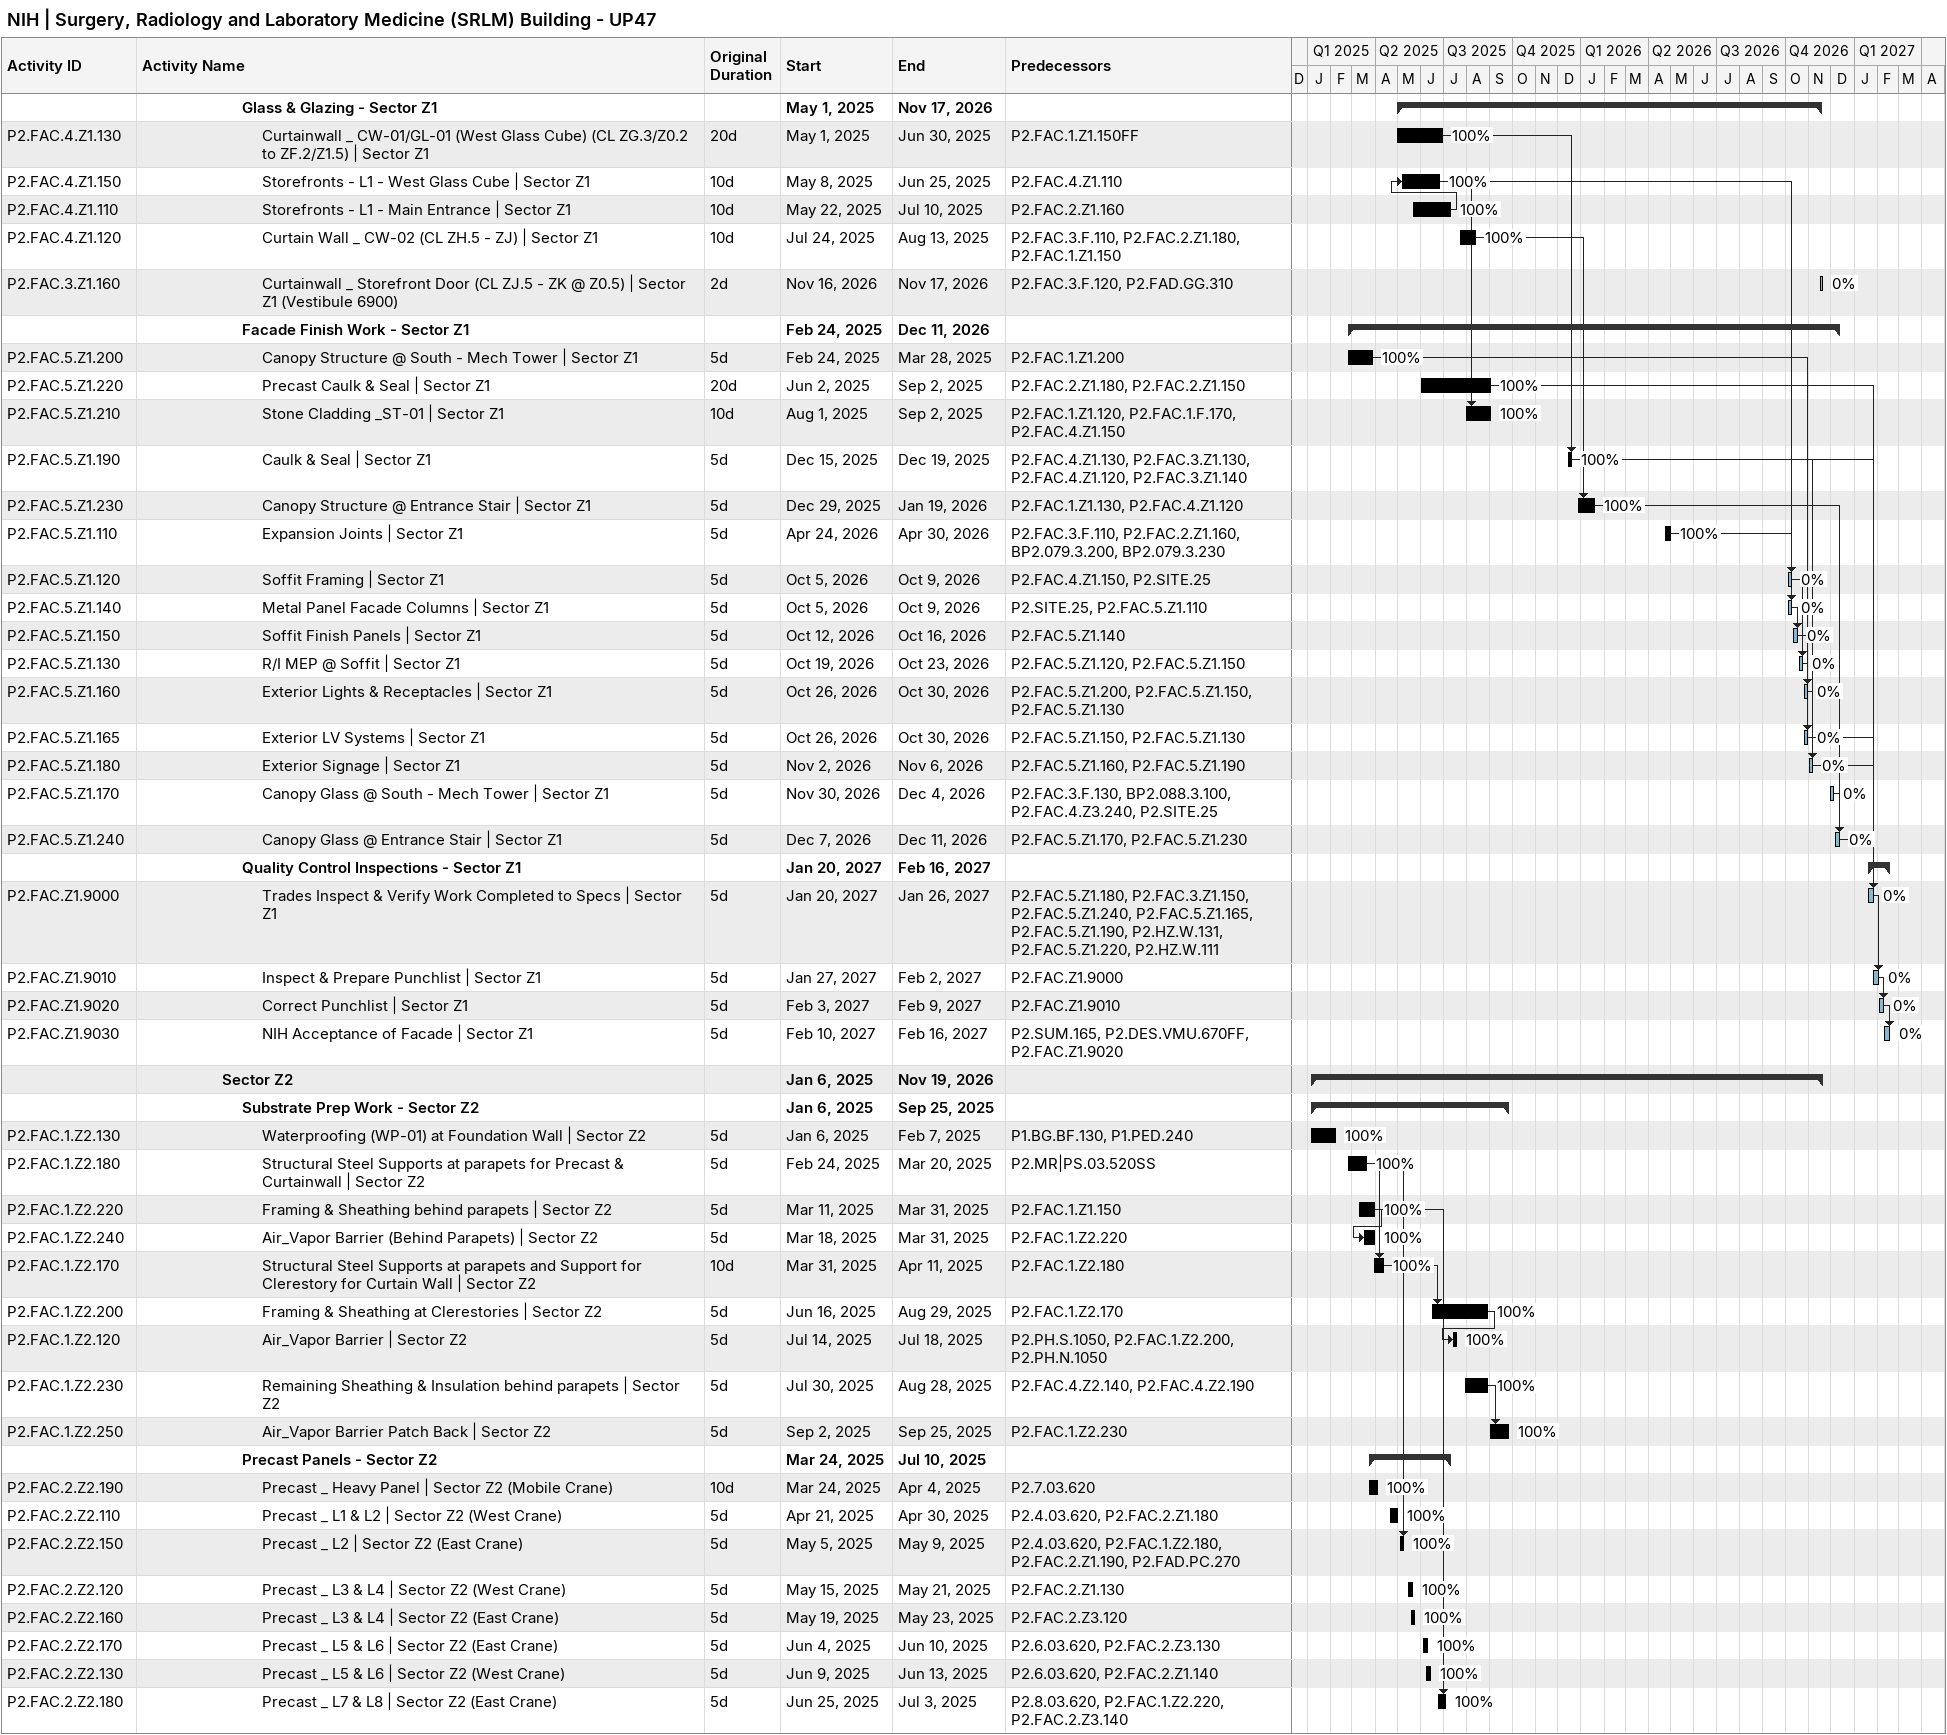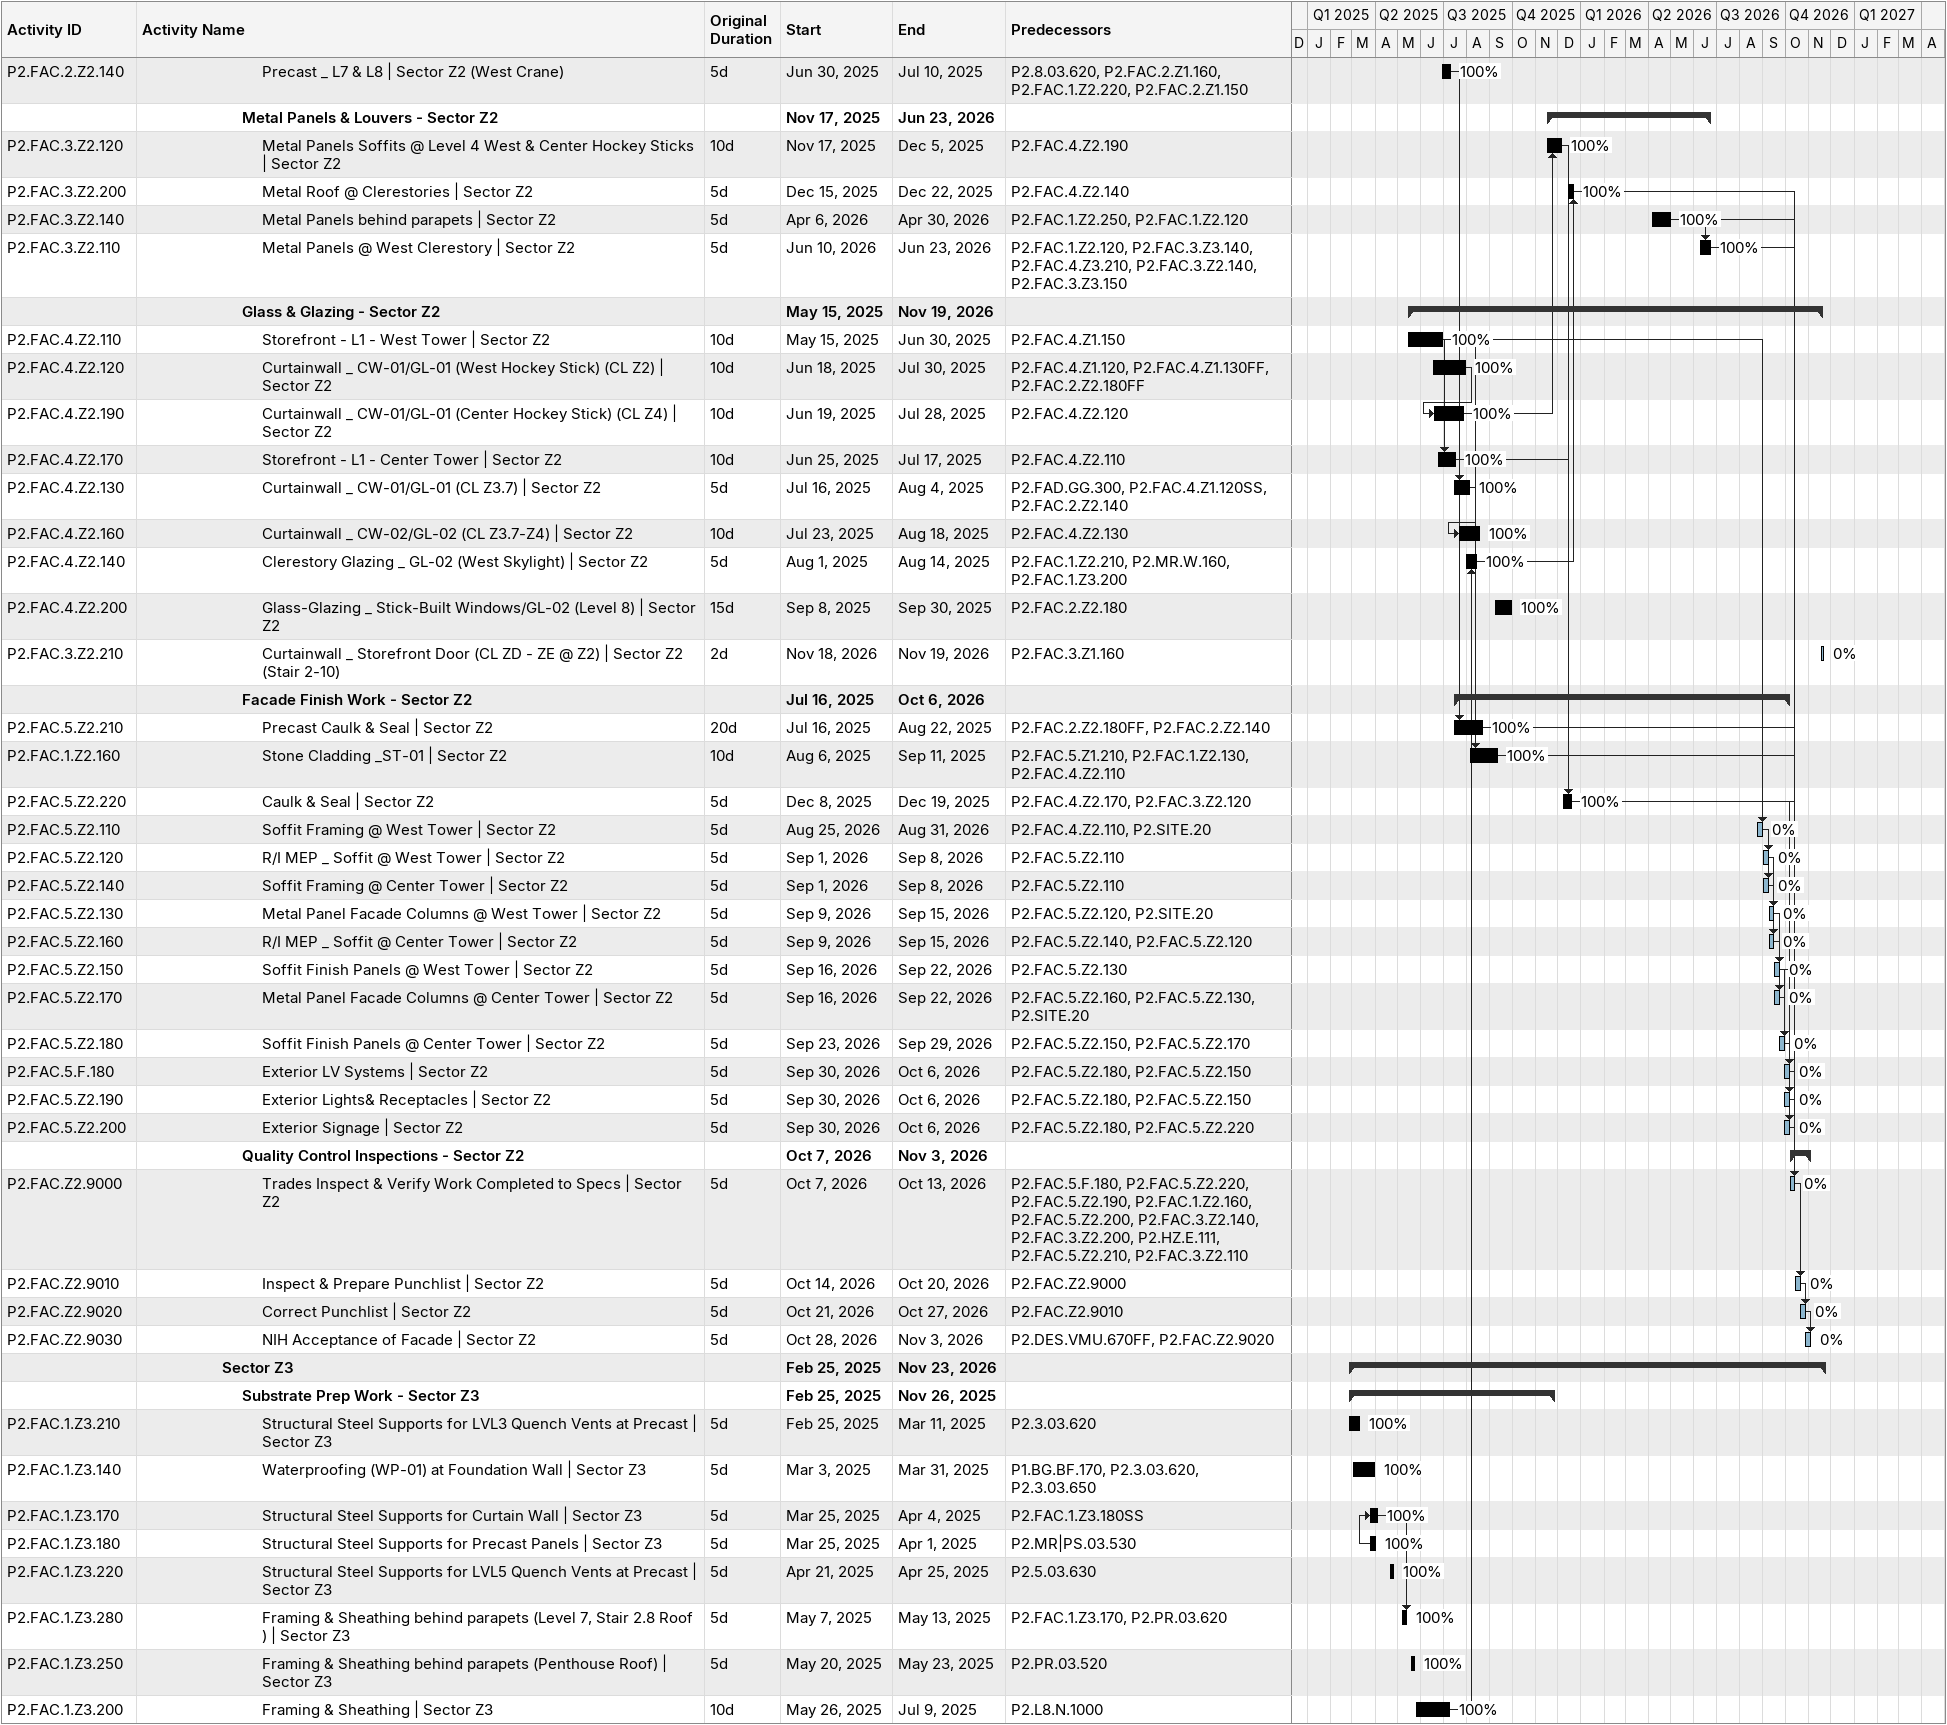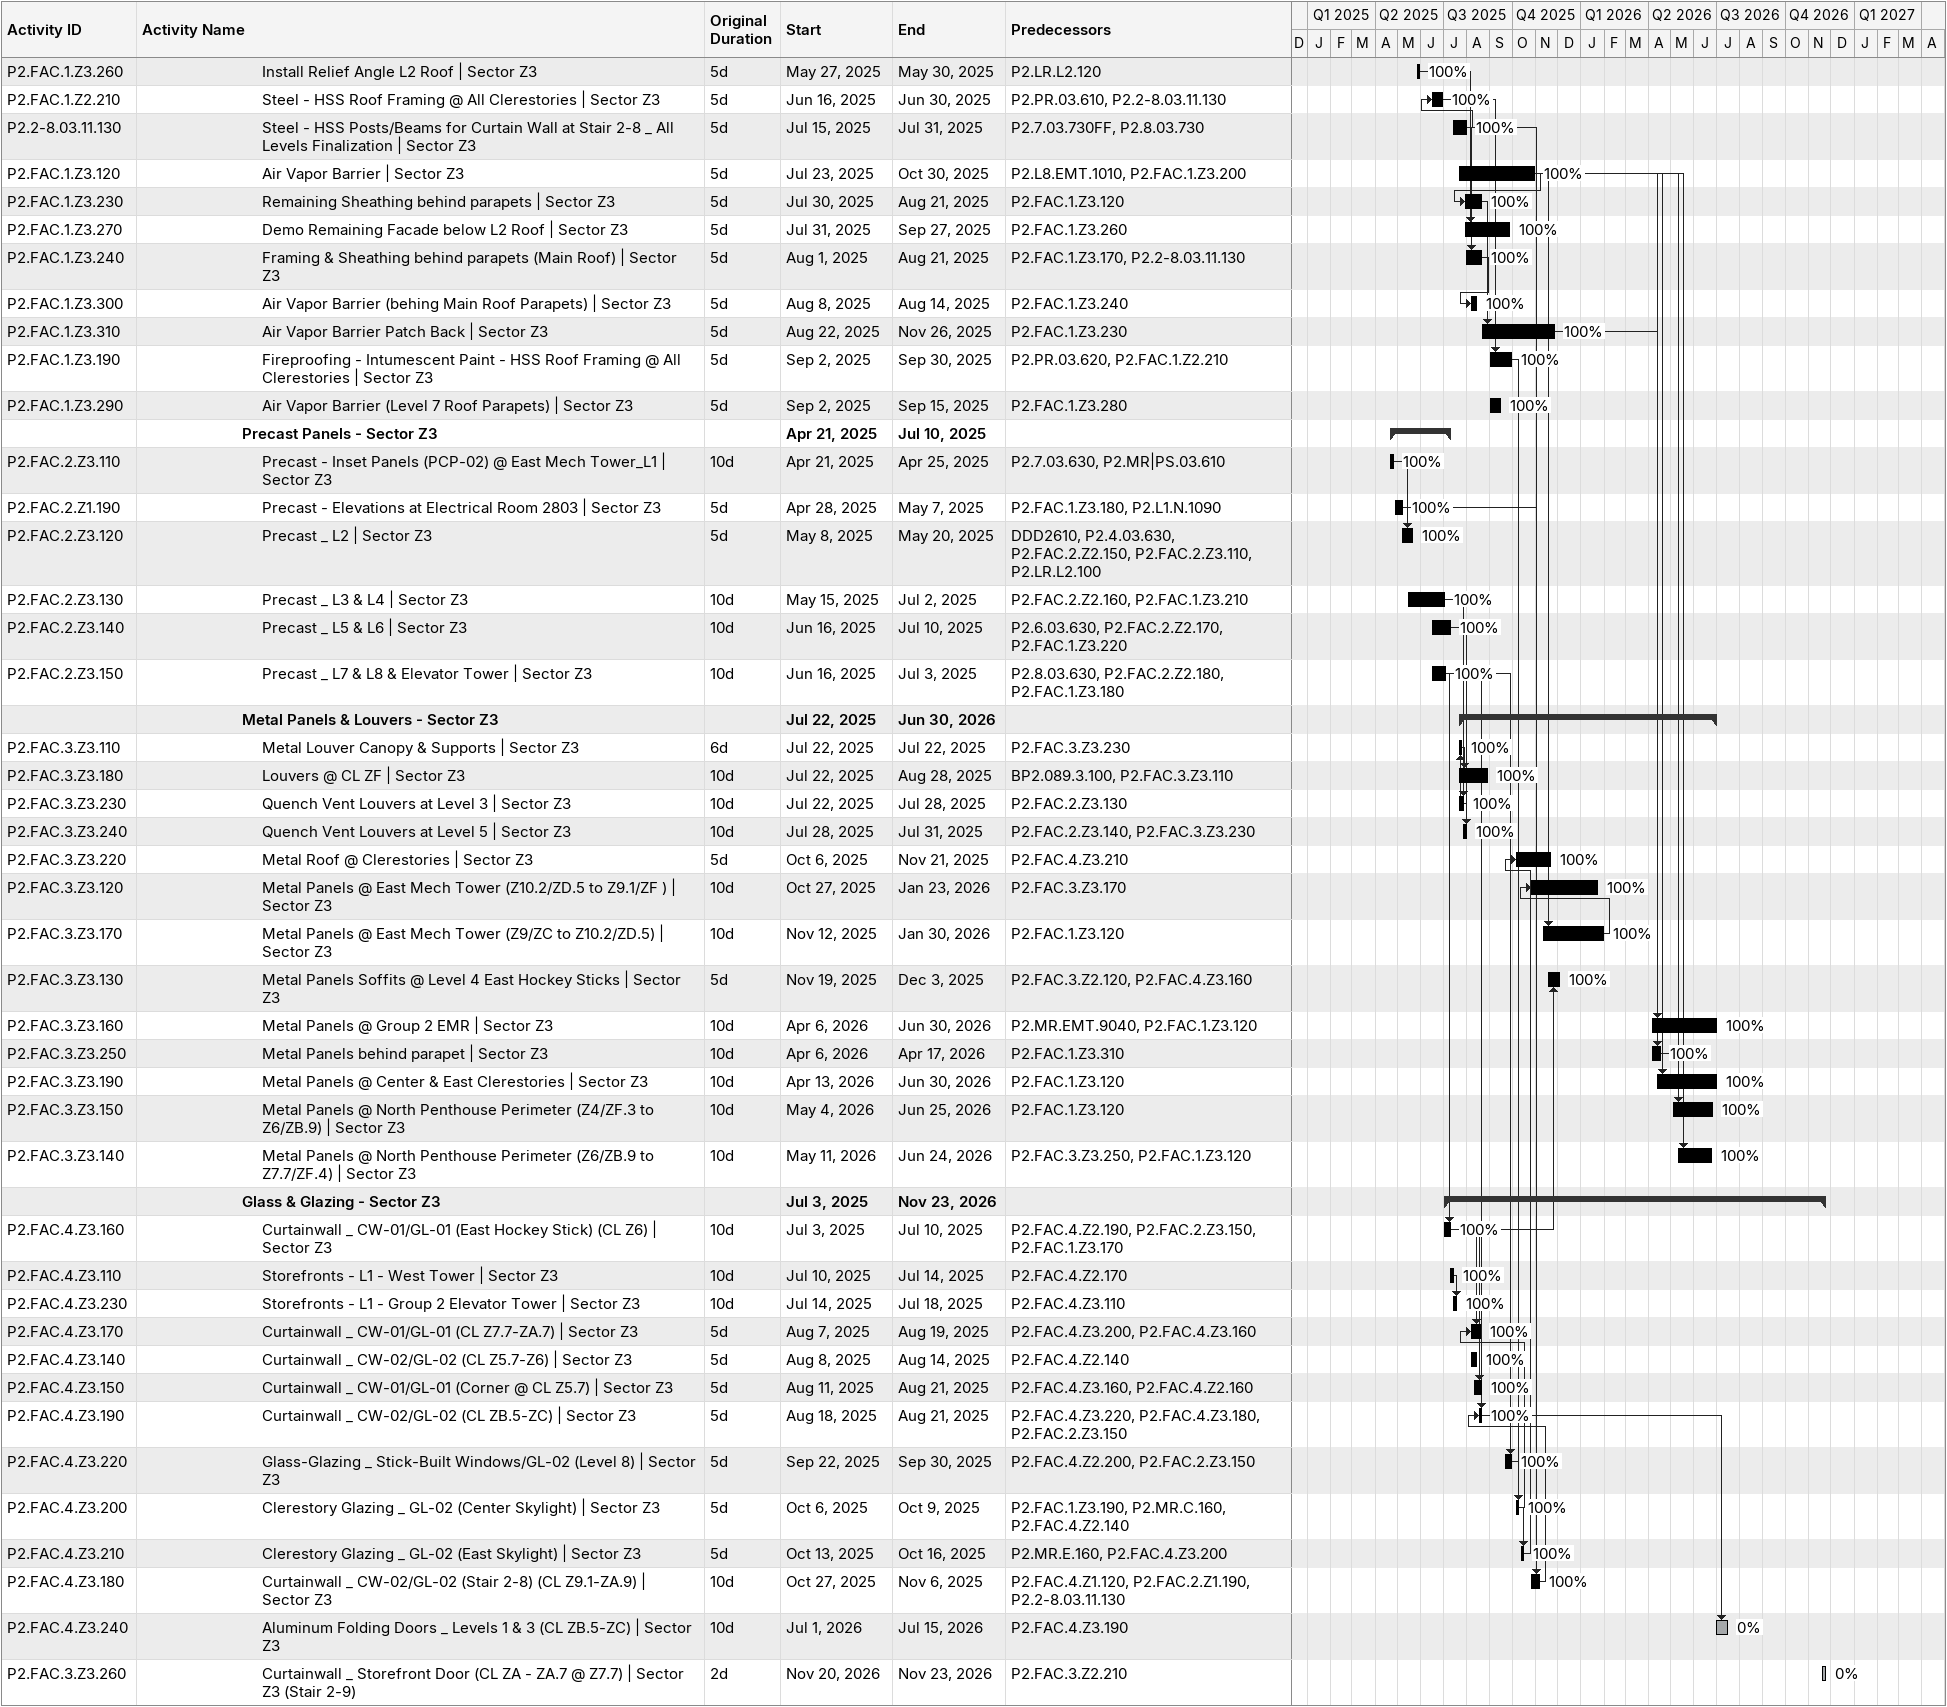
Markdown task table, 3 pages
NIH | Surgery, Radiology and Laboratory Medicine (SRLM) Building - UP47

| ID | Level | Task | Original duration | Start | Finish | Predecessors | % complete |
|---|---|---|---|---|---|---|---|
|  | 6 | **Glass & Glazing - Sector Z1** |  | 2025-05-01 | 2026-11-17 |  |  |
| P2.FAC.4.Z1.130 | 7 | Curtainwall _ CW-01/GL-01 (West Glass Cube) (CL ZG.3/Z0.2 to ZF.2/Z1.5) \| Sector Z1 | 20d | 2025-05-01 | 2025-06-30 | P2.FAC.1.Z1.150FF | 100 |
| P2.FAC.4.Z1.150 | 7 | Storefronts - L1 - West Glass Cube \| Sector Z1 | 10d | 2025-05-08 | 2025-06-25 | P2.FAC.4.Z1.110 | 100 |
| P2.FAC.4.Z1.110 | 7 | Storefronts - L1 - Main Entrance \| Sector Z1 | 10d | 2025-05-22 | 2025-07-10 | P2.FAC.2.Z1.160 | 100 |
| P2.FAC.4.Z1.120 | 7 | Curtain Wall _ CW-02 (CL ZH.5 - ZJ) \| Sector Z1 | 10d | 2025-07-24 | 2025-08-13 | P2.FAC.3.F.110, P2.FAC.2.Z1.180, P2.FAC.1.Z1.150 | 100 |
| P2.FAC.3.Z1.160 | 7 | Curtainwall _ Storefront Door (CL ZJ.5 - ZK @ Z0.5) \| Sector Z1 (Vestibule 6900) | 2d | 2026-11-16 | 2026-11-17 | P2.FAC.3.F.120, P2.FAD.GG.310 | 0 |
|  | 6 | **Facade Finish Work - Sector Z1** |  | 2025-02-24 | 2026-12-11 |  |  |
| P2.FAC.5.Z1.200 | 7 | Canopy Structure @ South - Mech Tower \| Sector Z1 | 5d | 2025-02-24 | 2025-03-28 | P2.FAC.1.Z1.200 | 100 |
| P2.FAC.5.Z1.220 | 7 | Precast Caulk & Seal \| Sector Z1 | 20d | 2025-06-02 | 2025-09-02 | P2.FAC.2.Z1.180, P2.FAC.2.Z1.150 | 100 |
| P2.FAC.5.Z1.210 | 7 | Stone Cladding _ST-01 \| Sector Z1 | 10d | 2025-08-01 | 2025-09-02 | P2.FAC.1.Z1.120, P2.FAC.1.F.170, P2.FAC.4.Z1.150 | 100 |
| P2.FAC.5.Z1.190 | 7 | Caulk & Seal \| Sector Z1 | 5d | 2025-12-15 | 2025-12-19 | P2.FAC.4.Z1.130, P2.FAC.3.Z1.130, P2.FAC.4.Z1.120, P2.FAC.3.Z1.140 | 100 |
| P2.FAC.5.Z1.230 | 7 | Canopy Structure @ Entrance Stair \| Sector Z1 | 5d | 2025-12-29 | 2026-01-19 | P2.FAC.1.Z1.130, P2.FAC.4.Z1.120 | 100 |
| P2.FAC.5.Z1.110 | 7 | Expansion Joints \| Sector Z1 | 5d | 2026-04-24 | 2026-04-30 | P2.FAC.3.F.110, P2.FAC.2.Z1.160, BP2.079.3.200, BP2.079.3.230 | 100 |
| P2.FAC.5.Z1.120 | 7 | Soffit Framing \| Sector Z1 | 5d | 2026-10-05 | 2026-10-09 | P2.FAC.4.Z1.150, P2.SITE.25 | 0 |
| P2.FAC.5.Z1.140 | 7 | Metal Panel Facade Columns \| Sector Z1 | 5d | 2026-10-05 | 2026-10-09 | P2.SITE.25, P2.FAC.5.Z1.110 | 0 |
| P2.FAC.5.Z1.150 | 7 | Soffit Finish Panels \| Sector Z1 | 5d | 2026-10-12 | 2026-10-16 | P2.FAC.5.Z1.140 | 0 |
| P2.FAC.5.Z1.130 | 7 | R/I MEP @ Soffit \| Sector Z1 | 5d | 2026-10-19 | 2026-10-23 | P2.FAC.5.Z1.120, P2.FAC.5.Z1.150 | 0 |
| P2.FAC.5.Z1.160 | 7 | Exterior Lights & Receptacles \| Sector Z1 | 5d | 2026-10-26 | 2026-10-30 | P2.FAC.5.Z1.200, P2.FAC.5.Z1.150, P2.FAC.5.Z1.130 | 0 |
| P2.FAC.5.Z1.165 | 7 | Exterior LV Systems \| Sector Z1 | 5d | 2026-10-26 | 2026-10-30 | P2.FAC.5.Z1.150, P2.FAC.5.Z1.130 | 0 |
| P2.FAC.5.Z1.180 | 7 | Exterior Signage \| Sector Z1 | 5d | 2026-11-02 | 2026-11-06 | P2.FAC.5.Z1.160, P2.FAC.5.Z1.190 | 0 |
| P2.FAC.5.Z1.170 | 7 | Canopy Glass @ South - Mech Tower \| Sector Z1 | 5d | 2026-11-30 | 2026-12-04 | P2.FAC.3.F.130, BP2.088.3.100, P2.FAC.4.Z3.240, P2.SITE.25 | 0 |
| P2.FAC.5.Z1.240 | 7 | Canopy Glass @ Entrance Stair \| Sector Z1 | 5d | 2026-12-07 | 2026-12-11 | P2.FAC.5.Z1.170, P2.FAC.5.Z1.230 | 0 |
|  | 6 | **Quality Control Inspections - Sector Z1** |  | 2027-01-20 | 2027-02-16 |  |  |
| P2.FAC.Z1.9000 | 7 | Trades Inspect & Verify Work Completed to Specs \| Sector Z1 | 5d | 2027-01-20 | 2027-01-26 | P2.FAC.5.Z1.180, P2.FAC.3.Z1.150, P2.FAC.5.Z1.240, P2.FAC.5.Z1.165, P2.FAC.5.Z1.190, P2.HZ.W.131, P2.FAC.5.Z1.220, P2.HZ.W.111 | 0 |
| P2.FAC.Z1.9010 | 7 | Inspect & Prepare Punchlist \| Sector Z1 | 5d | 2027-01-27 | 2027-02-02 | P2.FAC.Z1.9000 | 0 |
| P2.FAC.Z1.9020 | 7 | Correct Punchlist \| Sector Z1 | 5d | 2027-02-03 | 2027-02-09 | P2.FAC.Z1.9010 | 0 |
| P2.FAC.Z1.9030 | 7 | NIH Acceptance of Facade \| Sector Z1 | 5d | 2027-02-10 | 2027-02-16 | P2.SUM.165, P2.DES.VMU.670FF, P2.FAC.Z1.9020 | 0 |
|  | 5 | **Sector Z2** |  | 2025-01-06 | 2026-11-19 |  |  |
|  | 6 | **Substrate Prep Work - Sector Z2** |  | 2025-01-06 | 2025-09-25 |  |  |
| P2.FAC.1.Z2.130 | 7 | Waterproofing (WP-01) at Foundation Wall \| Sector Z2 | 5d | 2025-01-06 | 2025-02-07 | P1.BG.BF.130, P1.PED.240 | 100 |
| P2.FAC.1.Z2.180 | 7 | Structural Steel Supports at parapets for Precast & Curtainwall \| Sector Z2 | 5d | 2025-02-24 | 2025-03-20 | P2.MR\|PS.03.520SS | 100 |
| P2.FAC.1.Z2.220 | 7 | Framing & Sheathing behind parapets \| Sector Z2 | 5d | 2025-03-11 | 2025-03-31 | P2.FAC.1.Z1.150 | 100 |
| P2.FAC.1.Z2.240 | 7 | Air_Vapor Barrier (Behind Parapets) \| Sector Z2 | 5d | 2025-03-18 | 2025-03-31 | P2.FAC.1.Z2.220 | 100 |
| P2.FAC.1.Z2.170 | 7 | Structural Steel Supports at parapets and Support for Clerestory for Curtain Wall \| Sector Z2 | 10d | 2025-03-31 | 2025-04-11 | P2.FAC.1.Z2.180 | 100 |
| P2.FAC.1.Z2.200 | 7 | Framing & Sheathing at Clerestories \| Sector Z2 | 5d | 2025-06-16 | 2025-08-29 | P2.FAC.1.Z2.170 | 100 |
| P2.FAC.1.Z2.120 | 7 | Air_Vapor Barrier \| Sector Z2 | 5d | 2025-07-14 | 2025-07-18 | P2.PH.S.1050, P2.FAC.1.Z2.200, P2.PH.N.1050 | 100 |
| P2.FAC.1.Z2.230 | 7 | Remaining Sheathing & Insulation behind parapets \| Sector Z2 | 5d | 2025-07-30 | 2025-08-28 | P2.FAC.4.Z2.140, P2.FAC.4.Z2.190 | 100 |
| P2.FAC.1.Z2.250 | 7 | Air_Vapor Barrier Patch Back \| Sector Z2 | 5d | 2025-09-02 | 2025-09-25 | P2.FAC.1.Z2.230 | 100 |
|  | 6 | **Precast Panels - Sector Z2** |  | 2025-03-24 | 2025-07-10 |  |  |
| P2.FAC.2.Z2.190 | 7 | Precast _ Heavy Panel \| Sector Z2 (Mobile Crane) | 10d | 2025-03-24 | 2025-04-04 | P2.7.03.620 | 100 |
| P2.FAC.2.Z2.110 | 7 | Precast _ L1 & L2 \| Sector Z2 (West Crane) | 5d | 2025-04-21 | 2025-04-30 | P2.4.03.620, P2.FAC.2.Z1.180 | 100 |
| P2.FAC.2.Z2.150 | 7 | Precast _ L2 \| Sector Z2 (East Crane) | 5d | 2025-05-05 | 2025-05-09 | P2.4.03.620, P2.FAC.1.Z2.180, P2.FAC.2.Z1.190, P2.FAD.PC.270 | 100 |
| P2.FAC.2.Z2.120 | 7 | Precast _ L3 & L4 \| Sector Z2 (West Crane) | 5d | 2025-05-15 | 2025-05-21 | P2.FAC.2.Z1.130 | 100 |
| P2.FAC.2.Z2.160 | 7 | Precast _ L3 & L4 \| Sector Z2 (East Crane) | 5d | 2025-05-19 | 2025-05-23 | P2.FAC.2.Z3.120 | 100 |
| P2.FAC.2.Z2.170 | 7 | Precast _ L5 & L6 \| Sector Z2 (East Crane) | 5d | 2025-06-04 | 2025-06-10 | P2.6.03.620, P2.FAC.2.Z3.130 | 100 |
| P2.FAC.2.Z2.130 | 7 | Precast _ L5 & L6 \| Sector Z2 (West Crane) | 5d | 2025-06-09 | 2025-06-13 | P2.6.03.620, P2.FAC.2.Z1.140 | 100 |
| P2.FAC.2.Z2.180 | 7 | Precast _ L7 & L8 \| Sector Z2 (East Crane) | 5d | 2025-06-25 | 2025-07-03 | P2.8.03.620, P2.FAC.1.Z2.220, P2.FAC.2.Z3.140 | 100 |
| P2.FAC.2.Z2.140 | 7 | Precast _ L7 & L8 \| Sector Z2 (West Crane) | 5d | 2025-06-30 | 2025-07-10 | P2.8.03.620, P2.FAC.2.Z1.160, P2.FAC.1.Z2.220, P2.FAC.2.Z1.150 | 100 |
|  | 6 | **Metal Panels & Louvers - Sector Z2** |  | 2025-11-17 | 2026-06-23 |  |  |
| P2.FAC.3.Z2.120 | 7 | Metal Panels Soffits @ Level 4 West & Center Hockey Sticks \| Sector Z2 | 10d | 2025-11-17 | 2025-12-05 | P2.FAC.4.Z2.190 | 100 |
| P2.FAC.3.Z2.200 | 7 | Metal Roof @ Clerestories \| Sector Z2 | 5d | 2025-12-15 | 2025-12-22 | P2.FAC.4.Z2.140 | 100 |
| P2.FAC.3.Z2.140 | 7 | Metal Panels behind parapets \| Sector Z2 | 5d | 2026-04-06 | 2026-04-30 | P2.FAC.1.Z2.250, P2.FAC.1.Z2.120 | 100 |
| P2.FAC.3.Z2.110 | 7 | Metal Panels @ West Clerestory \| Sector Z2 | 5d | 2026-06-10 | 2026-06-23 | P2.FAC.1.Z2.120, P2.FAC.3.Z3.140, P2.FAC.4.Z3.210, P2.FAC.3.Z2.140, P2.FAC.3.Z3.150 | 100 |
|  | 6 | **Glass & Glazing - Sector Z2** |  | 2025-05-15 | 2026-11-19 |  |  |
| P2.FAC.4.Z2.110 | 7 | Storefront - L1 - West Tower \| Sector Z2 | 10d | 2025-05-15 | 2025-06-30 | P2.FAC.4.Z1.150 | 100 |
| P2.FAC.4.Z2.120 | 7 | Curtainwall _ CW-01/GL-01 (West Hockey Stick) (CL Z2) \| Sector Z2 | 10d | 2025-06-18 | 2025-07-30 | P2.FAC.4.Z1.120, P2.FAC.4.Z1.130FF, P2.FAC.2.Z2.180FF | 100 |
| P2.FAC.4.Z2.190 | 7 | Curtainwall _ CW-01/GL-01 (Center Hockey Stick) (CL Z4) \| Sector Z2 | 10d | 2025-06-19 | 2025-07-28 | P2.FAC.4.Z2.120 | 100 |
| P2.FAC.4.Z2.170 | 7 | Storefront - L1 - Center Tower \| Sector Z2 | 10d | 2025-06-25 | 2025-07-17 | P2.FAC.4.Z2.110 | 100 |
| P2.FAC.4.Z2.130 | 7 | Curtainwall _ CW-01/GL-01 (CL Z3.7) \| Sector Z2 | 5d | 2025-07-16 | 2025-08-04 | P2.FAD.GG.300, P2.FAC.4.Z1.120SS, P2.FAC.2.Z2.140 | 100 |
| P2.FAC.4.Z2.160 | 7 | Curtainwall _ CW-02/GL-02 (CL Z3.7-Z4) \| Sector Z2 | 10d | 2025-07-23 | 2025-08-18 | P2.FAC.4.Z2.130 | 100 |
| P2.FAC.4.Z2.140 | 7 | Clerestory Glazing _ GL-02 (West Skylight) \| Sector Z2 | 5d | 2025-08-01 | 2025-08-14 | P2.FAC.1.Z2.210, P2.MR.W.160, P2.FAC.1.Z3.200 | 100 |
| P2.FAC.4.Z2.200 | 7 | Glass-Glazing _ Stick-Built Windows/GL-02 (Level 8) \| Sector Z2 | 15d | 2025-09-08 | 2025-09-30 | P2.FAC.2.Z2.180 | 100 |
| P2.FAC.3.Z2.210 | 7 | Curtainwall _ Storefront Door (CL ZD - ZE @ Z2) \| Sector Z2 (Stair 2-10) | 2d | 2026-11-18 | 2026-11-19 | P2.FAC.3.Z1.160 | 0 |
|  | 6 | **Facade Finish Work - Sector Z2** |  | 2025-07-16 | 2026-10-06 |  |  |
| P2.FAC.5.Z2.210 | 7 | Precast Caulk & Seal \| Sector Z2 | 20d | 2025-07-16 | 2025-08-22 | P2.FAC.2.Z2.180FF, P2.FAC.2.Z2.140 | 100 |
| P2.FAC.1.Z2.160 | 7 | Stone Cladding _ST-01 \| Sector Z2 | 10d | 2025-08-06 | 2025-09-11 | P2.FAC.5.Z1.210, P2.FAC.1.Z2.130, P2.FAC.4.Z2.110 | 100 |
| P2.FAC.5.Z2.220 | 7 | Caulk & Seal \| Sector Z2 | 5d | 2025-12-08 | 2025-12-19 | P2.FAC.4.Z2.170, P2.FAC.3.Z2.120 | 100 |
| P2.FAC.5.Z2.110 | 7 | Soffit Framing @ West Tower \| Sector Z2 | 5d | 2026-08-25 | 2026-08-31 | P2.FAC.4.Z2.110, P2.SITE.20 | 0 |
| P2.FAC.5.Z2.120 | 7 | R/I MEP _ Soffit @ West Tower \| Sector Z2 | 5d | 2026-09-01 | 2026-09-08 | P2.FAC.5.Z2.110 | 0 |
| P2.FAC.5.Z2.140 | 7 | Soffit Framing @ Center Tower \| Sector Z2 | 5d | 2026-09-01 | 2026-09-08 | P2.FAC.5.Z2.110 | 0 |
| P2.FAC.5.Z2.130 | 7 | Metal Panel Facade Columns @ West Tower \| Sector Z2 | 5d | 2026-09-09 | 2026-09-15 | P2.FAC.5.Z2.120, P2.SITE.20 | 0 |
| P2.FAC.5.Z2.160 | 7 | R/I MEP _ Soffit @ Center Tower \| Sector Z2 | 5d | 2026-09-09 | 2026-09-15 | P2.FAC.5.Z2.140, P2.FAC.5.Z2.120 | 0 |
| P2.FAC.5.Z2.150 | 7 | Soffit Finish Panels @ West Tower \| Sector Z2 | 5d | 2026-09-16 | 2026-09-22 | P2.FAC.5.Z2.130 | 0 |
| P2.FAC.5.Z2.170 | 7 | Metal Panel Facade Columns @ Center Tower \| Sector Z2 | 5d | 2026-09-16 | 2026-09-22 | P2.FAC.5.Z2.160, P2.FAC.5.Z2.130, P2.SITE.20 | 0 |
| P2.FAC.5.Z2.180 | 7 | Soffit Finish Panels @ Center Tower \| Sector Z2 | 5d | 2026-09-23 | 2026-09-29 | P2.FAC.5.Z2.150, P2.FAC.5.Z2.170 | 0 |
| P2.FAC.5.F.180 | 7 | Exterior LV Systems \| Sector Z2 | 5d | 2026-09-30 | 2026-10-06 | P2.FAC.5.Z2.180, P2.FAC.5.Z2.150 | 0 |
| P2.FAC.5.Z2.190 | 7 | Exterior Lights& Receptacles \| Sector Z2 | 5d | 2026-09-30 | 2026-10-06 | P2.FAC.5.Z2.180, P2.FAC.5.Z2.150 | 0 |
| P2.FAC.5.Z2.200 | 7 | Exterior Signage \| Sector Z2 | 5d | 2026-09-30 | 2026-10-06 | P2.FAC.5.Z2.180, P2.FAC.5.Z2.220 | 0 |
|  | 6 | **Quality Control Inspections - Sector Z2** |  | 2026-10-07 | 2026-11-03 |  |  |
| P2.FAC.Z2.9000 | 7 | Trades Inspect & Verify Work Completed to Specs \| Sector Z2 | 5d | 2026-10-07 | 2026-10-13 | P2.FAC.5.F.180, P2.FAC.5.Z2.220, P2.FAC.5.Z2.190, P2.FAC.1.Z2.160, P2.FAC.5.Z2.200, P2.FAC.3.Z2.140, P2.FAC.3.Z2.200, P2.HZ.E.111, P2.FAC.5.Z2.210, P2.FAC.3.Z2.110 | 0 |
| P2.FAC.Z2.9010 | 7 | Inspect & Prepare Punchlist \| Sector Z2 | 5d | 2026-10-14 | 2026-10-20 | P2.FAC.Z2.9000 | 0 |
| P2.FAC.Z2.9020 | 7 | Correct Punchlist \| Sector Z2 | 5d | 2026-10-21 | 2026-10-27 | P2.FAC.Z2.9010 | 0 |
| P2.FAC.Z2.9030 | 7 | NIH Acceptance of Facade \| Sector Z2 | 5d | 2026-10-28 | 2026-11-03 | P2.DES.VMU.670FF, P2.FAC.Z2.9020 | 0 |
|  | 5 | **Sector Z3** |  | 2025-02-25 | 2026-11-23 |  |  |
|  | 6 | **Substrate Prep Work - Sector Z3** |  | 2025-02-25 | 2025-11-26 |  |  |
| P2.FAC.1.Z3.210 | 7 | Structural Steel Supports for LVL3 Quench Vents at Precast \| Sector Z3 | 5d | 2025-02-25 | 2025-03-11 | P2.3.03.620 | 100 |
| P2.FAC.1.Z3.140 | 7 | Waterproofing (WP-01) at Foundation Wall \| Sector Z3 | 5d | 2025-03-03 | 2025-03-31 | P1.BG.BF.170, P2.3.03.620, P2.3.03.650 | 100 |
| P2.FAC.1.Z3.170 | 7 | Structural Steel Supports for Curtain Wall \| Sector Z3 | 5d | 2025-03-25 | 2025-04-04 | P2.FAC.1.Z3.180SS | 100 |
| P2.FAC.1.Z3.180 | 7 | Structural Steel Supports for Precast Panels \| Sector Z3 | 5d | 2025-03-25 | 2025-04-01 | P2.MR\|PS.03.530 | 100 |
| P2.FAC.1.Z3.220 | 7 | Structural Steel Supports for LVL5 Quench Vents at Precast \| Sector Z3 | 5d | 2025-04-21 | 2025-04-25 | P2.5.03.630 | 100 |
| P2.FAC.1.Z3.280 | 7 | Framing & Sheathing behind parapets (Level 7, Stair 2.8 Roof ) \| Sector Z3 | 5d | 2025-05-07 | 2025-05-13 | P2.FAC.1.Z3.170, P2.PR.03.620 | 100 |
| P2.FAC.1.Z3.250 | 7 | Framing & Sheathing behind parapets (Penthouse Roof) \| Sector Z3 | 5d | 2025-05-20 | 2025-05-23 | P2.PR.03.520 | 100 |
| P2.FAC.1.Z3.200 | 7 | Framing & Sheathing \| Sector Z3 | 10d | 2025-05-26 | 2025-07-09 | P2.L8.N.1000 | 100 |
| P2.FAC.1.Z3.260 | 7 | Install Relief Angle L2 Roof \| Sector Z3 | 5d | 2025-05-27 | 2025-05-30 | P2.LR.L2.120 | 100 |
| P2.FAC.1.Z2.210 | 7 | Steel - HSS Roof Framing @ All Clerestories \| Sector Z3 | 5d | 2025-06-16 | 2025-06-30 | P2.PR.03.610, P2.2-8.03.11.130 | 100 |
| P2.2-8.03.11.130 | 7 | Steel - HSS Posts/Beams for Curtain Wall at Stair 2-8 _ All Levels Finalization \| Sector Z3 | 5d | 2025-07-15 | 2025-07-31 | P2.7.03.730FF, P2.8.03.730 | 100 |
| P2.FAC.1.Z3.120 | 7 | Air Vapor Barrier \| Sector Z3 | 5d | 2025-07-23 | 2025-10-30 | P2.L8.EMT.1010, P2.FAC.1.Z3.200 | 100 |
| P2.FAC.1.Z3.230 | 7 | Remaining Sheathing behind parapets \| Sector Z3 | 5d | 2025-07-30 | 2025-08-21 | P2.FAC.1.Z3.120 | 100 |
| P2.FAC.1.Z3.270 | 7 | Demo Remaining Facade below L2 Roof \| Sector Z3 | 5d | 2025-07-31 | 2025-09-27 | P2.FAC.1.Z3.260 | 100 |
| P2.FAC.1.Z3.240 | 7 | Framing & Sheathing behind parapets (Main Roof) \| Sector Z3 | 5d | 2025-08-01 | 2025-08-21 | P2.FAC.1.Z3.170, P2.2-8.03.11.130 | 100 |
| P2.FAC.1.Z3.300 | 7 | Air Vapor Barrier (behing Main Roof Parapets) \| Sector Z3 | 5d | 2025-08-08 | 2025-08-14 | P2.FAC.1.Z3.240 | 100 |
| P2.FAC.1.Z3.310 | 7 | Air Vapor Barrier Patch Back \| Sector Z3 | 5d | 2025-08-22 | 2025-11-26 | P2.FAC.1.Z3.230 | 100 |
| P2.FAC.1.Z3.190 | 7 | Fireproofing - Intumescent Paint - HSS Roof Framing @ All Clerestories \| Sector Z3 | 5d | 2025-09-02 | 2025-09-30 | P2.PR.03.620, P2.FAC.1.Z2.210 | 100 |
| P2.FAC.1.Z3.290 | 7 | Air Vapor Barrier (Level 7 Roof Parapets) \| Sector Z3 | 5d | 2025-09-02 | 2025-09-15 | P2.FAC.1.Z3.280 | 100 |
|  | 6 | **Precast Panels - Sector Z3** |  | 2025-04-21 | 2025-07-10 |  |  |
| P2.FAC.2.Z3.110 | 7 | Precast - Inset Panels (PCP-02) @ East Mech Tower_L1 \| Sector Z3 | 10d | 2025-04-21 | 2025-04-25 | P2.7.03.630, P2.MR\|PS.03.610 | 100 |
| P2.FAC.2.Z1.190 | 7 | Precast - Elevations at Electrical Room 2803 \| Sector Z3 | 5d | 2025-04-28 | 2025-05-07 | P2.FAC.1.Z3.180, P2.L1.N.1090 | 100 |
| P2.FAC.2.Z3.120 | 7 | Precast _ L2 \| Sector Z3 | 5d | 2025-05-08 | 2025-05-20 | DDD2610, P2.4.03.630, P2.FAC.2.Z2.150, P2.FAC.2.Z3.110, P2.LR.L2.100 | 100 |
| P2.FAC.2.Z3.130 | 7 | Precast _ L3 & L4 \| Sector Z3 | 10d | 2025-05-15 | 2025-07-02 | P2.FAC.2.Z2.160, P2.FAC.1.Z3.210 | 100 |
| P2.FAC.2.Z3.140 | 7 | Precast _ L5 & L6 \| Sector Z3 | 10d | 2025-06-16 | 2025-07-10 | P2.6.03.630, P2.FAC.2.Z2.170, P2.FAC.1.Z3.220 | 100 |
| P2.FAC.2.Z3.150 | 7 | Precast _ L7 & L8 & Elevator Tower \| Sector Z3 | 10d | 2025-06-16 | 2025-07-03 | P2.8.03.630, P2.FAC.2.Z2.180, P2.FAC.1.Z3.180 | 100 |
|  | 6 | **Metal Panels & Louvers - Sector Z3** |  | 2025-07-22 | 2026-06-30 |  |  |
| P2.FAC.3.Z3.110 | 7 | Metal Louver Canopy & Supports \| Sector Z3 | 6d | 2025-07-22 | 2025-07-22 | P2.FAC.3.Z3.230 | 100 |
| P2.FAC.3.Z3.180 | 7 | Louvers @ CL ZF \| Sector Z3 | 10d | 2025-07-22 | 2025-08-28 | BP2.089.3.100, P2.FAC.3.Z3.110 | 100 |
| P2.FAC.3.Z3.230 | 7 | Quench Vent Louvers at Level 3 \| Sector Z3 | 10d | 2025-07-22 | 2025-07-28 | P2.FAC.2.Z3.130 | 100 |
| P2.FAC.3.Z3.240 | 7 | Quench Vent Louvers at Level 5 \| Sector Z3 | 10d | 2025-07-28 | 2025-07-31 | P2.FAC.2.Z3.140, P2.FAC.3.Z3.230 | 100 |
| P2.FAC.3.Z3.220 | 7 | Metal Roof @ Clerestories \| Sector Z3 | 5d | 2025-10-06 | 2025-11-21 | P2.FAC.4.Z3.210 | 100 |
| P2.FAC.3.Z3.120 | 7 | Metal Panels @ East Mech Tower (Z10.2/ZD.5 to Z9.1/ZF ) \| Sector Z3 | 10d | 2025-10-27 | 2026-01-23 | P2.FAC.3.Z3.170 | 100 |
| P2.FAC.3.Z3.170 | 7 | Metal Panels @ East Mech Tower (Z9/ZC to Z10.2/ZD.5) \| Sector Z3 | 10d | 2025-11-12 | 2026-01-30 | P2.FAC.1.Z3.120 | 100 |
| P2.FAC.3.Z3.130 | 7 | Metal Panels Soffits @ Level 4 East Hockey Sticks \| Sector Z3 | 5d | 2025-11-19 | 2025-12-03 | P2.FAC.3.Z2.120, P2.FAC.4.Z3.160 | 100 |
| P2.FAC.3.Z3.160 | 7 | Metal Panels @ Group 2 EMR \| Sector Z3 | 10d | 2026-04-06 | 2026-06-30 | P2.MR.EMT.9040, P2.FAC.1.Z3.120 | 100 |
| P2.FAC.3.Z3.250 | 7 | Metal Panels behind parapet \| Sector Z3 | 10d | 2026-04-06 | 2026-04-17 | P2.FAC.1.Z3.310 | 100 |
| P2.FAC.3.Z3.190 | 7 | Metal Panels @ Center & East Clerestories \| Sector Z3 | 10d | 2026-04-13 | 2026-06-30 | P2.FAC.1.Z3.120 | 100 |
| P2.FAC.3.Z3.150 | 7 | Metal Panels @ North Penthouse Perimeter (Z4/ZF.3 to Z6/ZB.9) \| Sector Z3 | 10d | 2026-05-04 | 2026-06-25 | P2.FAC.1.Z3.120 | 100 |
| P2.FAC.3.Z3.140 | 7 | Metal Panels @ North Penthouse Perimeter (Z6/ZB.9 to Z7.7/ZF.4) \| Sector Z3 | 10d | 2026-05-11 | 2026-06-24 | P2.FAC.3.Z3.250, P2.FAC.1.Z3.120 | 100 |
|  | 6 | **Glass & Glazing - Sector Z3** |  | 2025-07-03 | 2026-11-23 |  |  |
| P2.FAC.4.Z3.160 | 7 | Curtainwall _ CW-01/GL-01 (East Hockey Stick) (CL Z6) \| Sector Z3 | 10d | 2025-07-03 | 2025-07-10 | P2.FAC.4.Z2.190, P2.FAC.2.Z3.150, P2.FAC.1.Z3.170 | 100 |
| P2.FAC.4.Z3.110 | 7 | Storefronts - L1 - West Tower \| Sector Z3 | 10d | 2025-07-10 | 2025-07-14 | P2.FAC.4.Z2.170 | 100 |
| P2.FAC.4.Z3.230 | 7 | Storefronts - L1 - Group 2 Elevator Tower \| Sector Z3 | 10d | 2025-07-14 | 2025-07-18 | P2.FAC.4.Z3.110 | 100 |
| P2.FAC.4.Z3.170 | 7 | Curtainwall _ CW-01/GL-01 (CL Z7.7-ZA.7) \| Sector Z3 | 5d | 2025-08-07 | 2025-08-19 | P2.FAC.4.Z3.200, P2.FAC.4.Z3.160 | 100 |
| P2.FAC.4.Z3.140 | 7 | Curtainwall _ CW-02/GL-02 (CL Z5.7-Z6) \| Sector Z3 | 5d | 2025-08-08 | 2025-08-14 | P2.FAC.4.Z2.140 | 100 |
| P2.FAC.4.Z3.150 | 7 | Curtainwall _ CW-01/GL-01 (Corner @ CL Z5.7) \| Sector Z3 | 5d | 2025-08-11 | 2025-08-21 | P2.FAC.4.Z3.160, P2.FAC.4.Z2.160 | 100 |
| P2.FAC.4.Z3.190 | 7 | Curtainwall _ CW-02/GL-02 (CL ZB.5-ZC) \| Sector Z3 | 5d | 2025-08-18 | 2025-08-21 | P2.FAC.4.Z3.220, P2.FAC.4.Z3.180, P2.FAC.2.Z3.150 | 100 |
| P2.FAC.4.Z3.220 | 7 | Glass-Glazing _ Stick-Built Windows/GL-02 (Level 8) \| Sector Z3 | 5d | 2025-09-22 | 2025-09-30 | P2.FAC.4.Z2.200, P2.FAC.2.Z3.150 | 100 |
| P2.FAC.4.Z3.200 | 7 | Clerestory Glazing _ GL-02 (Center Skylight) \| Sector Z3 | 5d | 2025-10-06 | 2025-10-09 | P2.FAC.1.Z3.190, P2.MR.C.160, P2.FAC.4.Z2.140 | 100 |
| P2.FAC.4.Z3.210 | 7 | Clerestory Glazing _ GL-02 (East Skylight) \| Sector Z3 | 5d | 2025-10-13 | 2025-10-16 | P2.MR.E.160, P2.FAC.4.Z3.200 | 100 |
| P2.FAC.4.Z3.180 | 7 | Curtainwall _ CW-02/GL-02 (Stair 2-8) (CL Z9.1-ZA.9) \| Sector Z3 | 10d | 2025-10-27 | 2025-11-06 | P2.FAC.4.Z1.120, P2.FAC.2.Z1.190, P2.2-8.03.11.130 | 100 |
| P2.FAC.4.Z3.240 | 7 | Aluminum Folding Doors _ Levels 1 & 3 (CL ZB.5-ZC) \| Sector Z3 | 10d | 2026-07-01 | 2026-07-15 | P2.FAC.4.Z3.190 | 0 |
| P2.FAC.3.Z3.260 | 7 | Curtainwall _ Storefront Door (CL ZA - ZA.7 @ Z7.7) \| Sector Z3 (Stair 2-9) | 2d | 2026-11-20 | 2026-11-23 | P2.FAC.3.Z2.210 | 0 |
